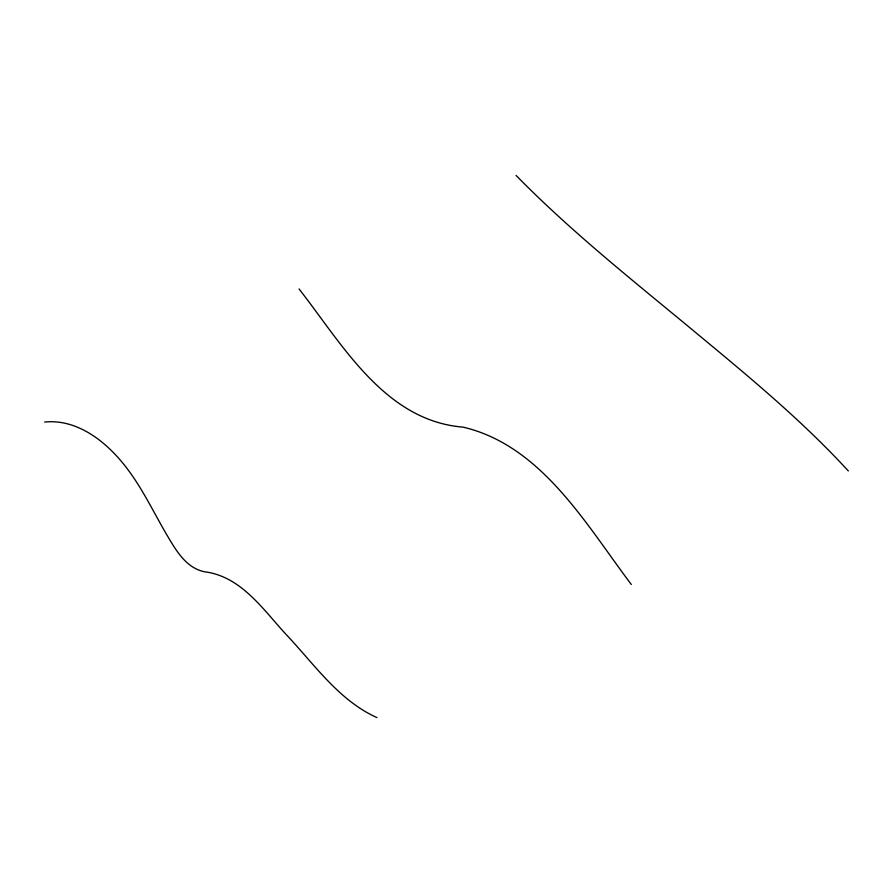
<?xml version="1.0" encoding="UTF-8"?>
<svg xmlns="http://www.w3.org/2000/svg" width="893" height="893" viewBox="0 0 893 893"><rect width="100%" height="100%" fill="white"/><g stroke="black" fill="none" stroke-linecap="round" stroke-linejoin="round"><path stroke-width="1.34" d="M44.65 422.043C75.659 418.862 103.175 439.456 121.961 462.094C140.011 483.649 151.977 509.311 165.998 533.467C175.162 548.827 185.119 567.513 204.151 571.71C242.316 576.286 264.529 611.861 288.897 637.435C315.698 666.323 339.999 701.005 376.935 717.592M516.065 175.408C570.281 230.796 631.117 279.085 690.702 328.434C745.231 373.631 800.318 418.694 848.35 470.957M299.055 288.952C342.421 344.464 384.883 420.804 463.087 427.133C541.738 445.618 586.076 524.571 631.329 584.491"/></g></svg>
